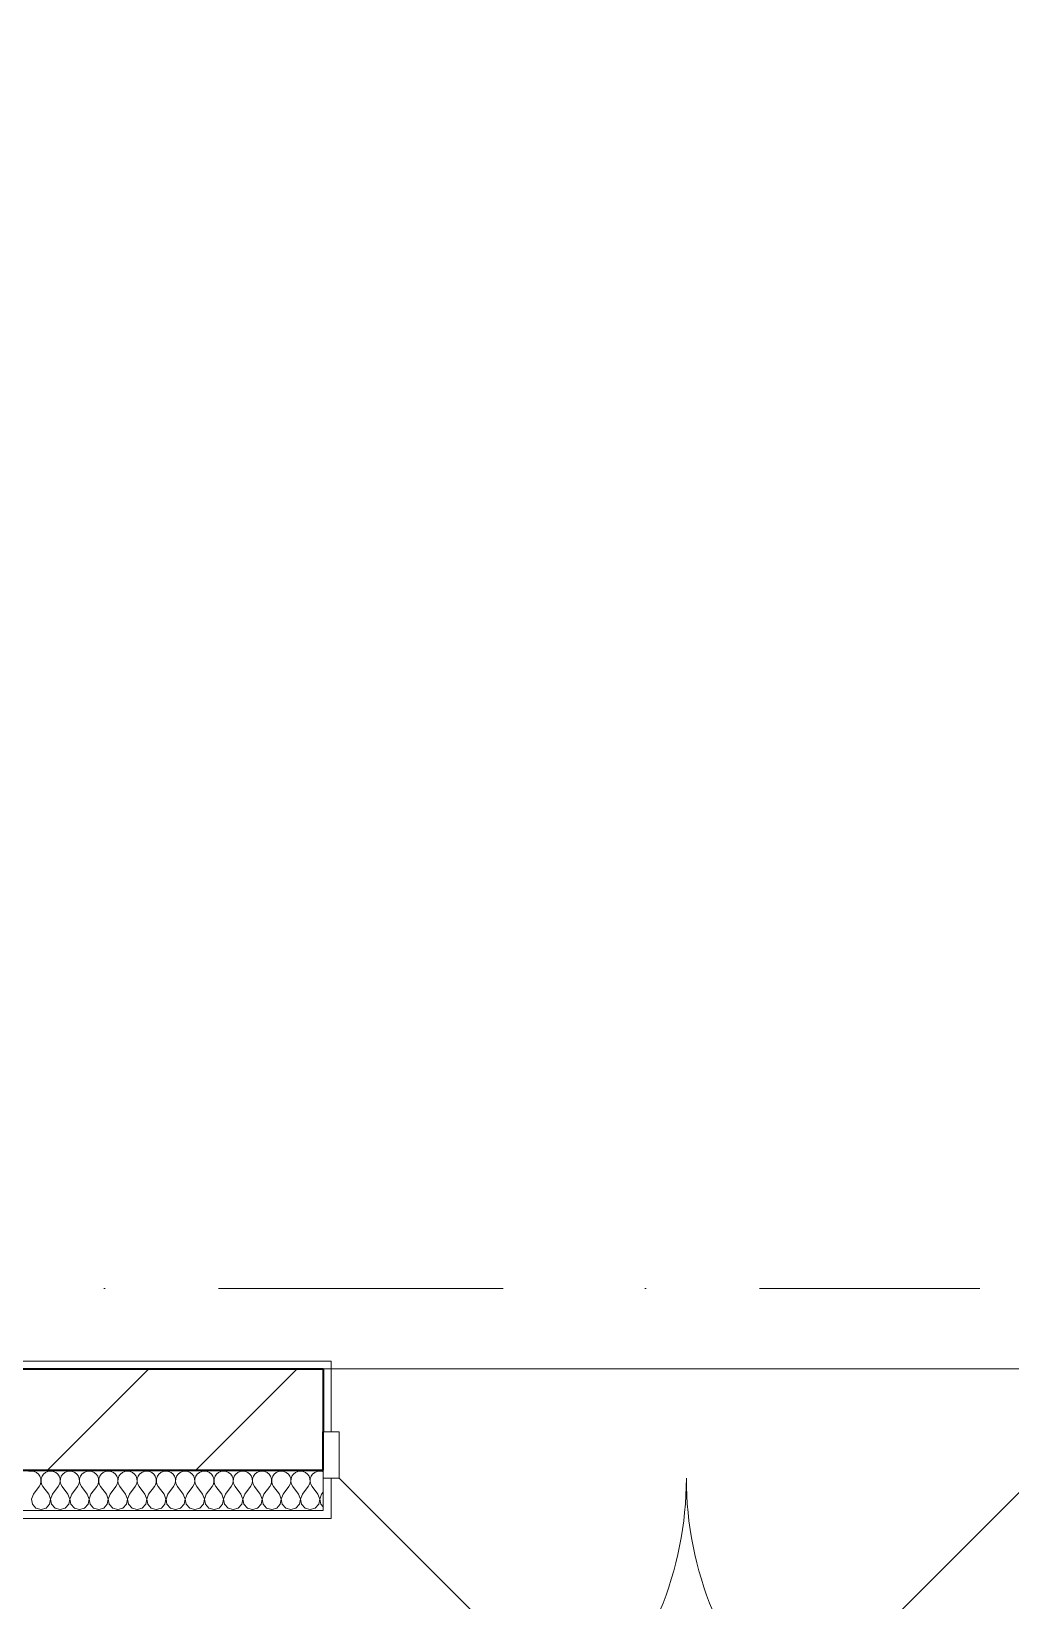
# Model space of a CAD drawing. Header units: millimetres. Extents: x -34838 to 729576, y -214038 to 121482.
# Drawn here: x 611346 to 613773, y -98511 to -94623 of the extents above; entities that cross this region are included whole.
import ezdxf
from ezdxf.enums import TextEntityAlignment as Align

# ---------------------------------------------------------------- set-up
doc = ezdxf.new("R2010")
doc.units = ezdxf.units.MM
doc.header["$MEASUREMENT"] = 0
doc.linetypes.add('Штрихпунктирная', pattern=[1340.555525, 705.555534, -352.777767, 0, -282.222223])
for name, color, linetype in [('А _ ОСІ КООРДИНАЦІЙНІ.3D', 7, 'Continuous'), ('АБ _ 0 _ СТІНИ _ НАВІСНІ .3D', 7, 'Continuous'), ('АП _ ТЕП _ ЗОНИ ПРИМІЩЕНЬ .3D', 7, 'Continuous'), ('Двери ARCHICAD', 7, 'Continuous')]:
    doc.layers.add(name, color=color, linetype=linetype)
for name, color, linetype, lineweight in [('А _ ОСІ КООРДИНАЦІЙНІ.3D_Ном._пера__105', 7, 'Continuous', 13), ('А _ ОСІ КООРДИНАЦІЙНІ.3D_Ном._пера__25', 7, 'Continuous', 0), ('АБ _ 0 _ СТІНИ _ НАВІСНІ .3D_Ном._пера__171', 7, 'Continuous', 13), ('АБ _ 0 _ СТІНИ _ НАВІСНІ .3D_Ном._пера__27', 7, 'Continuous', 35), ('АБ _ 0 _ СТІНИ _ НАВІСНІ .3D_Ном._пера__67', 7, 'Continuous', 15), ('АБ _ 0 _ СТІНИ _ НАВІСНІ .3D_Ном._пера__87', 7, 'Continuous', 13), ('Двери ARCHICAD_Ном._пера__1', 7, 'Continuous', 13), ('Двери ARCHICAD_Ном._пера__23', 7, 'Continuous', 20), ('Двери ARCHICAD_Ном._пера__27', 7, 'Continuous', 35), ('Двери ARCHICAD_Ном._пера__3', 7, 'Continuous', 15), ('Двери ARCHICAD_Ном._пера__67', 7, 'Continuous', 15), ('Двери ARCHICAD_Ном._пера__87', 7, 'Continuous', 13)]:
    doc.layers.add(name, color=color, linetype=linetype, lineweight=lineweight)
doc.styles.add('СГЕНЕРИР_СТИЛЬ_1', font='Arial.ttf')

# ---------------------------------------------------------------- blocks, each defined once
blk = doc.blocks.new('*X345', base_point=(518441.8, -97737.7))
at = {"layer": 'АБ _ 0 _ СТІНИ _ НАВІСНІ .3D_Ном._пера__171', "color": 7, "linetype": 'Continuous', "lineweight": 13}
for p, q in [((611346.5, -98190.1), (611340, -98191)), ((611353, -98191), (611346.5, -98190.1)), ((611359, -98193.6), (611353, -98191)), ((611364.1, -98197.8), (611359, -98193.6)), ((611367.8, -98203.2), (611364.1, -98197.8)), ((611369.9, -98209.5), (611367.8, -98203.2)), ((611372.8, -98203.2), (611370.7, -98209.5)), ((611376.6, -98197.8), (611372.8, -98203.2)), ((611381.6, -98193.6), (611376.6, -98197.8)), ((611387.6, -98191), (611381.6, -98193.6)), ((611394.1, -98190.1), (611387.6, -98191)), ((611400.6, -98191), (611394.1, -98190.1)), ((611406.7, -98193.6), (611400.6, -98191)), ((611411.7, -98197.8), (611406.7, -98193.6)), ((611415.4, -98203.2), (611411.7, -98197.8)), ((611417.5, -98209.5), (611415.4, -98203.2)), ((611420.5, -98203.2), (611418.4, -98209.5)), ((611424.2, -98197.8), (611420.5, -98203.2)), ((611429.2, -98193.6), (611424.2, -98197.8)), ((611435.3, -98191), (611429.2, -98193.6)), ((611441.8, -98190.1), (611435.3, -98191)), ((611448.3, -98191), (611441.8, -98190.1)), ((611454.3, -98193.6), (611448.3, -98191)), ((611459.3, -98197.8), (611454.3, -98193.6)), ((611463.1, -98203.2), (611459.3, -98197.8)), ((611465.2, -98209.5), (611463.1, -98203.2)), ((611468.1, -98203.2), (611466, -98209.5)), ((611471.8, -98197.8), (611468.1, -98203.2)), ((611476.9, -98193.6), (611471.8, -98197.8)), ((611482.9, -98191), (611476.9, -98193.6)), ((611489.4, -98190.1), (611482.9, -98191)), ((611495.9, -98191), (611489.4, -98190.1)), ((611501.9, -98193.6), (611495.9, -98191)), ((611507, -98197.8), (611501.9, -98193.6)), ((611510.7, -98203.2), (611507, -98197.8)), ((611512.8, -98209.5), (611510.7, -98203.2)), ((611515.7, -98203.2), (611513.6, -98209.5)), ((611519.4, -98197.8), (611515.7, -98203.2)), ((611524.5, -98193.6), (611519.4, -98197.8)), ((611530.5, -98191), (611524.5, -98193.6)), ((611537, -98190.1), (611530.5, -98191)), ((611543.5, -98191), (611537, -98190.1)), ((611549.5, -98193.6), (611543.5, -98191)), ((611554.6, -98197.8), (611549.5, -98193.6)), ((611558.3, -98203.2), (611554.6, -98197.8)), ((611560.4, -98209.5), (611558.3, -98203.2)), ((611563.3, -98203.2), (611561.2, -98209.5)), ((611567, -98197.8), (611563.3, -98203.2)), ((611572.1, -98193.6), (611567, -98197.8)), ((611578.1, -98191), (611572.1, -98193.6)), ((611584.6, -98190.1), (611578.1, -98191)), ((611591.1, -98191), (611584.6, -98190.1)), ((611597.1, -98193.6), (611591.1, -98191)), ((611602.2, -98197.8), (611597.1, -98193.6)), ((611605.9, -98203.2), (611602.2, -98197.8)), ((611608, -98209.5), (611605.9, -98203.2)), ((611610.9, -98203.2), (611608.8, -98209.5)), ((611614.7, -98197.8), (611610.9, -98203.2)), ((611619.7, -98193.6), (611614.7, -98197.8)), ((611625.7, -98191), (611619.7, -98193.6)), ((611632.2, -98190.1), (611625.7, -98191)), ((611638.7, -98191), (611632.2, -98190.1)), ((611644.8, -98193.6), (611638.7, -98191)), ((611649.8, -98197.8), (611644.8, -98193.6)), ((611653.5, -98203.2), (611649.8, -98197.8)), ((611655.6, -98209.5), (611653.5, -98203.2)), ((611658.6, -98203.2), (611656.5, -98209.5)), ((611662.3, -98197.8), (611658.6, -98203.2)), ((611667.3, -98193.6), (611662.3, -98197.8)), ((611673.3, -98191), (611667.3, -98193.6)), ((611679.9, -98190.1), (611673.3, -98191)), ((611686.4, -98191), (611679.9, -98190.1)), ((611692.4, -98193.6), (611686.4, -98191)), ((611697.4, -98197.8), (611692.4, -98193.6)), ((611701.2, -98203.2), (611697.4, -98197.8)), ((611703.3, -98209.5), (611701.2, -98203.2)), ((611706.2, -98203.2), (611704.1, -98209.5)), ((611709.9, -98197.8), (611706.2, -98203.2)), ((611715, -98193.6), (611709.9, -98197.8)), ((611721, -98191), (611715, -98193.6)), ((611727.5, -98190.1), (611721, -98191)), ((611734, -98191), (611727.5, -98190.1)), ((611740, -98193.6), (611734, -98191)), ((611745.1, -98197.8), (611740, -98193.6)), ((611748.8, -98203.2), (611745.1, -98197.8)), ((611750.9, -98209.5), (611748.8, -98203.2)), ((611753.8, -98203.2), (611751.7, -98209.5)), ((611757.5, -98197.8), (611753.8, -98203.2)), ((611762.6, -98193.6), (611757.5, -98197.8)), ((611768.6, -98191), (611762.6, -98193.6)), ((611775.1, -98190.1), (611768.6, -98191)), ((611781.6, -98191), (611775.1, -98190.1)), ((611787.6, -98193.6), (611781.6, -98191)), ((611792.7, -98197.8), (611787.6, -98193.6)), ((611796.4, -98203.2), (611792.7, -98197.8)), ((611798.5, -98209.5), (611796.4, -98203.2)), ((611801.4, -98203.2), (611799.3, -98209.5)), ((611805.1, -98197.8), (611801.4, -98203.2)), ((611810.2, -98193.6), (611805.1, -98197.8)), ((611816.2, -98191), (611810.2, -98193.6)), ((611822.7, -98190.1), (611816.2, -98191)), ((611829.2, -98191), (611822.7, -98190.1)), ((611835.2, -98193.6), (611829.2, -98191)), ((611840.3, -98197.8), (611835.2, -98193.6)), ((611844, -98203.2), (611840.3, -98197.8)), ((611846.1, -98209.5), (611844, -98203.2)), ((611849, -98203.2), (611846.9, -98209.5)), ((611852.8, -98197.8), (611849, -98203.2)), ((611857.8, -98193.6), (611852.8, -98197.8)), ((611863.8, -98191), (611857.8, -98193.6)), ((611870.3, -98190.1), (611863.8, -98191)), ((611876.8, -98191), (611870.3, -98190.1)), ((611882.8, -98193.6), (611876.8, -98191)), ((611887.9, -98197.8), (611882.8, -98193.6)), ((611891.6, -98203.2), (611887.9, -98197.8)), ((611893.7, -98209.5), (611891.6, -98203.2)), ((611896.7, -98203.2), (611894.6, -98209.5)), ((611900.4, -98197.8), (611896.7, -98203.2)), ((611905.4, -98193.6), (611900.4, -98197.8)), ((611911.4, -98191), (611905.4, -98193.6)), ((611918, -98190.1), (611911.4, -98191)), ((611924.5, -98191), (611918, -98190.1)), ((611930.5, -98193.6), (611924.5, -98191)), ((611935.5, -98197.8), (611930.5, -98193.6)), ((611939.2, -98203.2), (611935.5, -98197.8)), ((611941.3, -98209.5), (611939.2, -98203.2)), ((611944.3, -98203.2), (611942.2, -98209.5)), ((611948, -98197.8), (611944.3, -98203.2)), ((611953.1, -98193.6), (611948, -98197.8)), ((611959.1, -98191), (611953.1, -98193.6)), ((611965.6, -98190.1), (611959.1, -98191)), ((611972.1, -98191), (611965.6, -98190.1)), ((611978.1, -98193.6), (611972.1, -98191)), ((611983.1, -98197.8), (611978.1, -98193.6)), ((611986.9, -98203.2), (611983.1, -98197.8)), ((611989, -98209.5), (611986.9, -98203.2)), ((611991.9, -98203.2), (611989.8, -98209.5)), ((611995.6, -98197.8), (611991.9, -98203.2)), ((612000.7, -98193.6), (611995.6, -98197.8)), ((612006.7, -98191), (612000.7, -98193.6)), ((612013.2, -98190.1), (612006.7, -98191)), ((612019.7, -98191), (612013.2, -98190.1)), ((612025.7, -98193.6), (612019.7, -98191)), ((612030.8, -98197.8), (612025.7, -98193.6)), ((612034.5, -98203.2), (612030.8, -98197.8)), ((612036.6, -98209.5), (612034.5, -98203.2)), ((612039.5, -98203.2), (612037.4, -98209.5)), ((612043.2, -98197.8), (612039.5, -98203.2)), ((612048.3, -98193.6), (612043.2, -98197.8)), ((612054.3, -98191), (612048.3, -98193.6)), ((612060.8, -98190.1), (612054.3, -98191)), ((612067.3, -98191), (612060.8, -98190.1)), ((612069.1, -98191.8), (612067.3, -98191)), ((611351.3, -98247.2), (611365.6, -98228.2)), ((611365.6, -98228.2), (611368.7, -98222.4)), ((611368.7, -98222.4), (611370.2, -98216)), ((611370.2, -98216), (611369.9, -98209.5)), ((611370.7, -98209.5), (611370.4, -98216)), ((611370.4, -98216), (611371.9, -98222.4)), ((611371.9, -98222.4), (611375.1, -98228.2)), ((611389.4, -98247.2), (611375.1, -98228.2)), ((611398.9, -98247.2), (611413.2, -98228.2)), ((611413.2, -98228.2), (611416.4, -98222.4)), ((611416.4, -98222.4), (611417.9, -98216)), ((611417.9, -98216), (611417.5, -98209.5)), ((611418.4, -98209.5), (611418, -98216)), ((611418, -98216), (611419.5, -98222.4)), ((611419.5, -98222.4), (611422.7, -98228.2)), ((611437, -98247.2), (611422.7, -98228.2)), ((611446.5, -98247.2), (611460.8, -98228.2)), ((611460.8, -98228.2), (611464, -98222.4)), ((611464, -98222.4), (611465.5, -98216)), ((611465.5, -98216), (611465.2, -98209.5)), ((611466, -98209.5), (611465.7, -98216)), ((611465.7, -98216), (611467.2, -98222.4)), ((611467.2, -98222.4), (611470.3, -98228.2)), ((611484.6, -98247.2), (611470.3, -98228.2)), ((611494.1, -98247.2), (611508.4, -98228.2)), ((611508.4, -98228.2), (611511.6, -98222.4)), ((611511.6, -98222.4), (611513.1, -98216)), ((611513.1, -98216), (611512.8, -98209.5)), ((611513.6, -98209.5), (611513.3, -98216)), ((611513.3, -98216), (611514.8, -98222.4)), ((611514.8, -98222.4), (611518, -98228.2)), ((611532.2, -98247.2), (611518, -98228.2)), ((611541.8, -98247.2), (611556, -98228.2)), ((611556, -98228.2), (611559.2, -98222.4)), ((611559.2, -98222.4), (611560.7, -98216)), ((611560.7, -98216), (611560.4, -98209.5)), ((611561.2, -98209.5), (611560.9, -98216)), ((611560.9, -98216), (611562.4, -98222.4)), ((611562.4, -98222.4), (611565.6, -98228.2)), ((611579.9, -98247.2), (611565.6, -98228.2)), ((611589.4, -98247.2), (611603.7, -98228.2)), ((611603.7, -98228.2), (611606.8, -98222.4)), ((611606.8, -98222.4), (611608.3, -98216)), ((611608.3, -98216), (611608, -98209.5)), ((611608.8, -98209.5), (611608.5, -98216)), ((611608.5, -98216), (611610, -98222.4)), ((611610, -98222.4), (611613.2, -98228.2)), ((611627.5, -98247.2), (611613.2, -98228.2)), ((611637, -98247.2), (611651.3, -98228.2)), ((611651.3, -98228.2), (611654.5, -98222.4)), ((611654.5, -98222.4), (611655.9, -98216)), ((611655.9, -98216), (611655.6, -98209.5)), ((611656.5, -98209.5), (611656.1, -98216)), ((611656.1, -98216), (611657.6, -98222.4)), ((611657.6, -98222.4), (611660.8, -98228.2)), ((611675.1, -98247.2), (611660.8, -98228.2)), ((611684.6, -98247.2), (611698.9, -98228.2)), ((611698.9, -98228.2), (611702.1, -98222.4)), ((611702.1, -98222.4), (611703.6, -98216)), ((611703.6, -98216), (611703.3, -98209.5)), ((611704.1, -98209.5), (611703.8, -98216)), ((611703.8, -98216), (611705.2, -98222.4)), ((611705.2, -98222.4), (611708.4, -98228.2)), ((611722.7, -98247.2), (611708.4, -98228.2)), ((611732.2, -98247.2), (611746.5, -98228.2)), ((611746.5, -98228.2), (611749.7, -98222.4)), ((611749.7, -98222.4), (611751.2, -98216)), ((611751.2, -98216), (611750.9, -98209.5)), ((611751.7, -98209.5), (611751.4, -98216)), ((611751.4, -98216), (611752.9, -98222.4)), ((611752.9, -98222.4), (611756, -98228.2)), ((611770.3, -98247.2), (611756, -98228.2)), ((611779.9, -98247.2), (611794.1, -98228.2)), ((611794.1, -98228.2), (611797.3, -98222.4)), ((611797.3, -98222.4), (611798.8, -98216)), ((611798.8, -98216), (611798.5, -98209.5)), ((611799.3, -98209.5), (611799, -98216)), ((611799, -98216), (611800.5, -98222.4)), ((611800.5, -98222.4), (611803.7, -98228.2)), ((611818, -98247.2), (611803.7, -98228.2)), ((611827.5, -98247.2), (611841.8, -98228.2)), ((611841.8, -98228.2), (611844.9, -98222.4)), ((611844.9, -98222.4), (611846.4, -98216)), ((611846.4, -98216), (611846.1, -98209.5)), ((611846.9, -98209.5), (611846.6, -98216)), ((611846.6, -98216), (611848.1, -98222.4)), ((611848.1, -98222.4), (611851.3, -98228.2)), ((611865.6, -98247.2), (611851.3, -98228.2)), ((611875.1, -98247.2), (611889.4, -98228.2)), ((611889.4, -98228.2), (611892.6, -98222.4)), ((611892.6, -98222.4), (611894, -98216)), ((611894, -98216), (611893.7, -98209.5)), ((611894.6, -98209.5), (611894.2, -98216)), ((611894.2, -98216), (611895.7, -98222.4)), ((611895.7, -98222.4), (611898.9, -98228.2)), ((611913.2, -98247.2), (611898.9, -98228.2)), ((611922.7, -98247.2), (611937, -98228.2)), ((611937, -98228.2), (611940.2, -98222.4)), ((611940.2, -98222.4), (611941.7, -98216)), ((611941.7, -98216), (611941.3, -98209.5)), ((611942.2, -98209.5), (611941.9, -98216)), ((611941.9, -98216), (611943.3, -98222.4)), ((611943.3, -98222.4), (611946.5, -98228.2)), ((611960.8, -98247.2), (611946.5, -98228.2)), ((611970.3, -98247.2), (611984.6, -98228.2)), ((611984.6, -98228.2), (611987.8, -98222.4)), ((611987.8, -98222.4), (611989.3, -98216)), ((611989.3, -98216), (611989, -98209.5)), ((611989.8, -98209.5), (611989.5, -98216)), ((611989.5, -98216), (611991, -98222.4)), ((611991, -98222.4), (611994.1, -98228.2)), ((612008.4, -98247.2), (611994.1, -98228.2)), ((612018, -98247.2), (612032.2, -98228.2)), ((612032.2, -98228.2), (612035.4, -98222.4)), ((612035.4, -98222.4), (612036.9, -98216)), ((612036.9, -98216), (612036.6, -98209.5)), ((612037.4, -98209.5), (612037.1, -98216)), ((612037.1, -98216), (612038.6, -98222.4)), ((612038.6, -98222.4), (612041.8, -98228.2)), ((612056, -98247.2), (612041.8, -98228.2)), ((612065.6, -98247.2), (612069.1, -98242.6)), ((611351.3, -98247.2), (611346.6, -98259.4)), ((611346.6, -98259.4), (611349, -98272.2)), ((611349, -98272.2), (611357.8, -98281.8)), ((611357.8, -98281.8), (611370.3, -98285.3)), ((611370.3, -98285.3), (611382.8, -98281.8)), ((611382.8, -98281.8), (611391.6, -98272.2)), ((611394, -98259.4), (611389.4, -98247.2)), ((611391.6, -98272.2), (611394, -98259.4)), ((611398.9, -98247.2), (611394.2, -98259.4)), ((611394.2, -98259.4), (611396.7, -98272.2)), ((611396.7, -98272.2), (611405.4, -98281.8)), ((611405.4, -98281.8), (611418, -98285.3)), ((611418, -98285.3), (611430.5, -98281.8)), ((611430.5, -98281.8), (611439.2, -98272.2)), ((611441.7, -98259.4), (611437, -98247.2)), ((611439.2, -98272.2), (611441.7, -98259.4)), ((611446.5, -98247.2), (611441.9, -98259.4)), ((611441.9, -98259.4), (611444.3, -98272.2)), ((611444.3, -98272.2), (611453.1, -98281.8)), ((611453.1, -98281.8), (611465.6, -98285.3)), ((611465.6, -98285.3), (611478.1, -98281.8)), ((611478.1, -98281.8), (611486.9, -98272.2)), ((611489.3, -98259.4), (611484.6, -98247.2)), ((611486.9, -98272.2), (611489.3, -98259.4)), ((611494.1, -98247.2), (611489.5, -98259.4)), ((611489.5, -98259.4), (611491.9, -98272.2)), ((611491.9, -98272.2), (611500.7, -98281.8)), ((611500.7, -98281.8), (611513.2, -98285.3)), ((611513.2, -98285.3), (611525.7, -98281.8)), ((611525.7, -98281.8), (611534.5, -98272.2)), ((611536.9, -98259.4), (611532.2, -98247.2)), ((611534.5, -98272.2), (611536.9, -98259.4)), ((611541.8, -98247.2), (611537.1, -98259.4)), ((611537.1, -98259.4), (611539.5, -98272.2)), ((611539.5, -98272.2), (611548.3, -98281.8)), ((611548.3, -98281.8), (611560.8, -98285.3)), ((611560.8, -98285.3), (611573.3, -98281.8)), ((611573.3, -98281.8), (611582.1, -98272.2)), ((611584.5, -98259.4), (611579.9, -98247.2)), ((611582.1, -98272.2), (611584.5, -98259.4)), ((611589.4, -98247.2), (611584.7, -98259.4)), ((611584.7, -98259.4), (611587.1, -98272.2)), ((611587.1, -98272.2), (611595.9, -98281.8)), ((611595.9, -98281.8), (611608.4, -98285.3)), ((611608.4, -98285.3), (611620.9, -98281.8)), ((611620.9, -98281.8), (611629.7, -98272.2)), ((611632.1, -98259.4), (611627.5, -98247.2)), ((611629.7, -98272.2), (611632.1, -98259.4)), ((611637, -98247.2), (611632.3, -98259.4)), ((611632.3, -98259.4), (611634.8, -98272.2)), ((611634.8, -98272.2), (611643.5, -98281.8)), ((611643.5, -98281.8), (611656, -98285.3)), ((611656, -98285.3), (611668.6, -98281.8)), ((611668.6, -98281.8), (611677.3, -98272.2)), ((611679.8, -98259.4), (611675.1, -98247.2)), ((611677.3, -98272.2), (611679.8, -98259.4)), ((611684.6, -98247.2), (611680, -98259.4)), ((611680, -98259.4), (611682.4, -98272.2)), ((611682.4, -98272.2), (611691.1, -98281.8)), ((611691.1, -98281.8), (611703.7, -98285.3)), ((611703.7, -98285.3), (611716.2, -98281.8)), ((611716.2, -98281.8), (611725, -98272.2)), ((611727.4, -98259.4), (611722.7, -98247.2)), ((611725, -98272.2), (611727.4, -98259.4)), ((611732.2, -98247.2), (611727.6, -98259.4)), ((611727.6, -98259.4), (611730, -98272.2)), ((611730, -98272.2), (611738.8, -98281.8)), ((611738.8, -98281.8), (611751.3, -98285.3)), ((611751.3, -98285.3), (611763.8, -98281.8)), ((611763.8, -98281.8), (611772.6, -98272.2)), ((611775, -98259.4), (611770.3, -98247.2)), ((611772.6, -98272.2), (611775, -98259.4)), ((611779.9, -98247.2), (611775.2, -98259.4)), ((611775.2, -98259.4), (611777.6, -98272.2)), ((611777.6, -98272.2), (611786.4, -98281.8)), ((611786.4, -98281.8), (611798.9, -98285.3)), ((611798.9, -98285.3), (611811.4, -98281.8)), ((611811.4, -98281.8), (611820.2, -98272.2)), ((611822.6, -98259.4), (611818, -98247.2)), ((611820.2, -98272.2), (611822.6, -98259.4)), ((611827.5, -98247.2), (611822.8, -98259.4)), ((611822.8, -98259.4), (611825.2, -98272.2)), ((611825.2, -98272.2), (611834, -98281.8)), ((611834, -98281.8), (611846.5, -98285.3)), ((611846.5, -98285.3), (611859, -98281.8)), ((611859, -98281.8), (611867.8, -98272.2)), ((611870.2, -98259.4), (611865.6, -98247.2)), ((611867.8, -98272.2), (611870.2, -98259.4)), ((611875.1, -98247.2), (611870.4, -98259.4)), ((611870.4, -98259.4), (611872.8, -98272.2)), ((611872.8, -98272.2), (611881.6, -98281.8)), ((611881.6, -98281.8), (611894.1, -98285.3)), ((611894.1, -98285.3), (611906.7, -98281.8)), ((611906.7, -98281.8), (611915.4, -98272.2)), ((611917.9, -98259.4), (611913.2, -98247.2)), ((611915.4, -98272.2), (611917.9, -98259.4)), ((611922.7, -98247.2), (611918, -98259.4)), ((611918, -98259.4), (611920.5, -98272.2)), ((611920.5, -98272.2), (611929.2, -98281.8)), ((611929.2, -98281.8), (611941.8, -98285.3)), ((611941.8, -98285.3), (611954.3, -98281.8)), ((611954.3, -98281.8), (611963.1, -98272.2)), ((611965.5, -98259.4), (611960.8, -98247.2)), ((611963.1, -98272.2), (611965.5, -98259.4)), ((611970.3, -98247.2), (611965.7, -98259.4)), ((611965.7, -98259.4), (611968.1, -98272.2)), ((611968.1, -98272.2), (611976.9, -98281.8)), ((611976.9, -98281.8), (611989.4, -98285.3)), ((611989.4, -98285.3), (612001.9, -98281.8)), ((612001.9, -98281.8), (612010.7, -98272.2)), ((612013.1, -98259.4), (612008.4, -98247.2)), ((612010.7, -98272.2), (612013.1, -98259.4)), ((612018, -98247.2), (612013.3, -98259.4)), ((612013.3, -98259.4), (612015.7, -98272.2)), ((612015.7, -98272.2), (612024.5, -98281.8)), ((612024.5, -98281.8), (612037, -98285.3)), ((612037, -98285.3), (612049.5, -98281.8)), ((612049.5, -98281.8), (612058.3, -98272.2)), ((612060.7, -98259.4), (612056, -98247.2)), ((612058.3, -98272.2), (612060.7, -98259.4)), ((612065.6, -98247.2), (612060.9, -98259.4)), ((612060.9, -98259.4), (612063.3, -98272.2)), ((612063.3, -98272.2), (612069.1, -98278.4))]:
    blk.add_line(p, q, dxfattribs=at)
blk = doc.blocks.new('Двупольная Дверь с Фрамугой 22')
at = {"layer": 'Двери ARCHICAD_Ном._пера__1', "color": 7, "linetype": 'Continuous', "lineweight": 13}
for centre, start, end in [((-860, 0), 0, 45), ((860, 0), 135, 180)]:
    blk.add_arc(centre, 860, start, end, dxfattribs=at)
at = {"layer": 'Двери ARCHICAD_Ном._пера__23', "color": 7, "linetype": 'Continuous', "lineweight": 20}
for p, q in [((-860, 0), (-900, 0)), ((-900, 0), (-900, -115)), ((-860, -115), (-860, 0)), ((900, 0), (860, 0)), ((860, 0), (860, -115)), ((900, -115), (900, 0)), ((-900, -115), (-860, -115)), ((860, -115), (900, -115))]:
    blk.add_line(p, q, dxfattribs=at)
at = {"layer": 'Двери ARCHICAD_Ном._пера__27', "color": 7, "linetype": 'Continuous', "lineweight": 35}
for p, q in [((-900, -20), (-900, -115)), ((-900, -20), (-900, -115)), ((900, -20), (900, -115)), ((900, -20), (900, -115))]:
    blk.add_line(p, q, dxfattribs=at)
at = {"layer": 'Двери ARCHICAD_Ном._пера__3', "color": 7, "linetype": 'Continuous', "lineweight": 15}
for p, q in [((-860, 0), (-251.9, 608.1)), ((860, 0), (251.9, 608.1))]:
    blk.add_line(p, q, dxfattribs=at)
at = {"layer": 'Двери ARCHICAD_Ном._пера__67', "color": 7, "linetype": 'Continuous', "lineweight": 15}
for p, q in [((-900, 0), (-900, -20)), ((-900, 0), (-900, -20)), ((900, 0), (900, -20)), ((900, 0), (900, -20))]:
    blk.add_line(p, q, dxfattribs=at)
at = {"layer": 'Двери ARCHICAD_Ном._пера__87', "color": 7, "linetype": 'Continuous', "lineweight": 13}
for p, q in [((-900, 100), (-880, 100)), ((-880, 0), (-880, 100)), ((900, 100), (880, 100)), ((880, 0), (880, 100)), ((-880, -115), (-880, -290)), ((880, -115), (880, -290)), ((-900, -290), (-880, -290)), ((900, -290), (880, -290))]:
    blk.add_line(p, q, dxfattribs=at)
blk = doc.blocks.new('Стена_98_1', base_point=(538775.8, -98017.7))
at = {"layer": 'АБ _ 0 _ СТІНИ _ НАВІСНІ .3D', "linetype": 'Continuous', "lineweight": 0, "true_color": 0x000000}
h = blk.add_hatch(dxfattribs=at)
h.set_pattern_fill('М___ЦЕГЛА_ЗВИЧАЙНА_0001', color=18, style=0, pattern_type=2)
h.set_pattern_definition([(45, (518441.76, -97737.7), (-183.84776, 183.84776), [])])
h.paths.add_polyline_path([(608241.8, -98187.7), (612069.1, -98187.7), (612069.1, -98092.7), (612069.1, -97937.7), (608241.8, -97937.7)])
at = {"layer": 'АБ _ 0 _ СТІНИ _ НАВІСНІ .3D_Ном._пера__27', "color": 7, "linetype": 'Continuous', "lineweight": 35}
for p, q in [((612069.1, -97937.7), (608641.8, -97937.7)), ((612069.1, -97937.7), (612069.1, -98092.7)), ((612069.1, -98187.7), (612069.1, -98092.7)), ((608241.8, -98187.7), (612069.1, -98187.7))]:
    blk.add_line(p, q, dxfattribs=at)
at = {"layer": 'АБ _ 0 _ СТІНИ _ НАВІСНІ .3D_Ном._пера__67', "color": 7, "linetype": 'Continuous', "lineweight": 15}
for p, q in [((612069.1, -98207.7), (612069.1, -98187.7)), ((612069.1, -98287.7), (612069.1, -98207.7)), ((608241.8, -98287.7), (612069.1, -98287.7))]:
    blk.add_line(p, q, dxfattribs=at)
at = {"layer": 'АБ _ 0 _ СТІНИ _ НАВІСНІ .3D_Ном._пера__87', "color": 7, "linetype": 'Continuous', "lineweight": 13}
for p, q in [((612069.1, -97917.7), (612089.1, -97917.7)), ((612089.1, -98092.7), (612089.1, -97917.7)), ((612069.1, -98092.7), (612089.1, -98092.7)), ((612069.1, -98207.7), (612089.1, -98207.7)), ((612089.1, -98207.7), (612089.1, -98307.7)), ((612069.1, -98307.7), (612089.1, -98307.7))]:
    blk.add_line(p, q, dxfattribs=at)
at = {"layer": 'АБ _ 0 _ СТІНИ _ НАВІСНІ .3D_Ном._пера__87', "color": 7, "linetype": 'Continuous', "lineweight": 13, "flags": 128}
for points in [[(612069.1, -97917.7), (608641.8, -97917.7)], [(608241.8, -98307.7), (612069.1, -98307.7)]]:
    blk.add_lwpolyline(points, dxfattribs=at)
at = {"layer": 'АБ _ 0 _ СТІНИ _ НАВІСНІ .3D', "color": 7, "lineweight": 20}
blk.add_blockref('*X345', (518441.8, -97737.7), dxfattribs=at)
at = {"layer": 'Двери ARCHICAD', "color": 7, "linetype": 'Continuous', "lineweight": 18, "zscale": 1000, "rotation": 180}
blk.add_blockref('Двупольная Дверь с Фрамугой 22', (612969.1, -98207.7), dxfattribs=at)
blk = doc.blocks.new('Стандартный Маркер Сетки_2')
at = {"layer": 'А _ ОСІ КООРДИНАЦІЙНІ.3D_Ном._пера__105', "color": 7, "linetype": 'Штрихпунктирная', "lineweight": 13}
for p, q in [((500, 0), (99754.182117, 0)), ((99754.182117, 0), (100254.182117, 0))]:
    blk.add_line(p, q, dxfattribs=at)
at = {"layer": 'А _ ОСІ КООРДИНАЦІЙНІ.3D_Ном._пера__25', "color": 7, "lineweight": 0, "style": 'СГЕНЕРИР_СТИЛЬ_1'}
blk.add_attdef('AC_MarkerText_1', text='', height=700, dxfattribs=at).set_placement((-1000, 40.005), align=Align.MIDDLE_CENTER)

msp = doc.modelspace()

# ---------------------------------------------------------------- linework, layer by layer
at = {"layer": 'АП _ ТЕП _ ЗОНИ ПРИМІЩЕНЬ .3D', "color": 254, "linetype": 'Continuous', "lineweight": 0, "true_color": 0xddc2d0, "flags": 128}
msp.add_lwpolyline([(608381.8, -91957.7), (608381.8, -97537.7), (608641.8, -97537.7), (608641.8, -97936.8), (613641.8, -97936.7), (614291.8, -97936.7), (614291.8, -91957.7)], close=True, dxfattribs=at)

# ---------------------------------------------------------------- block references
at = {"layer": 'А _ ОСІ КООРДИНАЦІЙНІ.3D', "color": 7, "linetype": 'Continuous', "lineweight": 60, "zscale": 1000}
msp.add_blockref('Стандартный Маркер Сетки_2', (513441.8, -97737.7), dxfattribs=at)
at = {"layer": 'АБ _ 0 _ СТІНИ _ НАВІСНІ .3D', "color": 7, "lineweight": 20}
msp.add_blockref('Стена_98_1', (538775.8, -98017.7), dxfattribs=at)

doc.saveas('drawing.dxf')
